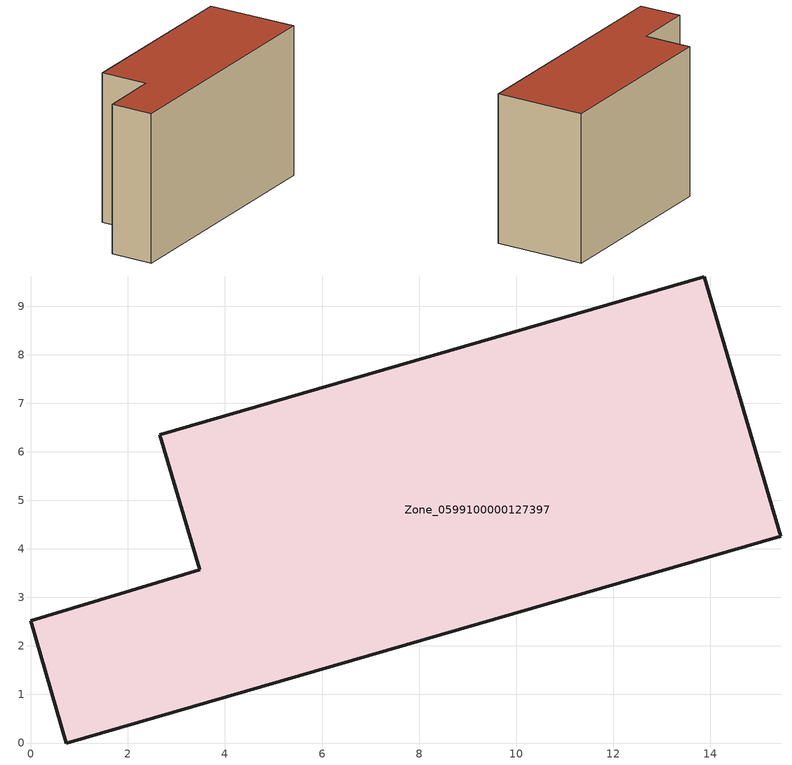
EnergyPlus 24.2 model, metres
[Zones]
Zone_0599100000127397
 floor ground (C_G): 15.45,4.26 0.73,0 0,2.52 3.48,3.57 2.65,6.35 13.87,9.6 z0
 wall outside (C_F): 0.73,0 15.45,4.26 13.87,9.6 2.65,6.35 3.48,3.57 0,2.52 0.73,0 z0:9.27
 roof outside (C_R): 0,2.52 0.73,0 15.45,4.26 13.87,9.6 2.65,6.35 3.48,3.57 z9.27
[BUILDING]
Pand.0599100000127397: North Axis=0; Terrain=City; Loads Convergence Tolerance Value=0.04; Temperature Convergence Tolerance Value=0.4; Solar Distribution=FullExterior; Maximum Number of Warmup Days=25; Minimum Number of Warmup Days=1
[Site:Location]
Rotterdam.The.Hague.AP_ZH_NLD Design_Conditions: Latitude=51.96; Longitude=4.45; Time Zone=1; Elevation=-4.5
[SITE:GROUNDTEMPERATURE:BUILDINGSURFACE]
18, 18, 18, 18, 18, 18, 18, 18, 18, 18, 18, 18
[MATERIAL] Thermal Absorptance=0.9; Solar Absorptance=0.7; Visible Absorptance=0.7
Name | Roughness | Thickness | Conductivity | Density | Specific Heat
G.TI.1946 | MediumSmooth | 0.15 | 1 | 540 | 1210
F.TI.1946 | Rough | 0.3 | 0.857143 | 1920 | 840
R.TI.1946 | MediumRough | 0.2 | 0.1 | 1500 | 1000
[CONSTRUCTION]
C_G: G.TI.1946
C_F: F.TI.1946
C_R: R.TI.1946
[ZONE]
Zone_0599100000127397: Type=1; Multiplier=1; Ceiling Height=Autocalculate; Volume=Autocalculate; Floor Area=autocalculate; Part of Total Floor Area=Yes
[ZONEINFILTRATION:DESIGNFLOWRATE]
Infil_Zone_0599100000127397: Zone or ZoneList or Space or SpaceList=Zone_0599100000127397; Schedule=AlwaysOn; Design Flow Rate Calculation Method=Flow/Area; Flow Rate per Floor Area=0.003; Constant Term Coefficient=1; Temperature Term Coefficient=0; Velocity Term Coefficient=0; Velocity Squared Term Coefficient=0
[HVACTEMPLATE:ZONE:IDEALLOADSAIRSYSTEM]
Zone_0599100000127397: Maximum Heating Supply Air Temperature=50; Minimum Cooling Supply Air Temperature=13; Maximum Heating Supply Air Humidity Ratio=0.0156; Minimum Cooling Supply Air Humidity Ratio=0.0077; Heating Limit=NoLimit; Cooling Limit=NoLimit; Dehumidification Control Type=ConstantSensibleHeatRatio; Cooling Sensible Heat Ratio=0.7; Dehumidification Setpoint=60; Humidification Control Type=None; Humidification Setpoint=30; Outdoor Air Method=None; Outdoor Air Flow Rate per Person=0.00944; Outdoor Air Flow Rate per Zone Floor Area=0; Outdoor Air Flow Rate per Zone=0; Demand Controlled Ventilation Type=None; Outdoor Air Economizer Type=NoEconomizer; Heat Recovery Type=None; Sensible Heat Recovery Effectiveness=0.7; Latent Heat Recovery Effectiveness=0.65
[ZONECONTROL:THERMOSTAT]
ThermostatControl_Zone_0599100000127397: Zone or ZoneList=Zone_0599100000127397; Control Type Schedule=DualSetpointControlType; Control 1=Thermostat_Zone_0599100000127397; Temperature Difference Between Cutout And Setpoint=0
[THERMOSTATSETPOINT:DUALSETPOINT]
Thermostat_Zone_0599100000127397: Heating Setpoint Temperature Schedule=HeatingSetpoint_Zone_0599100000127397; Cooling Setpoint Temperature Schedule=CoolingSetpoint_Zone_0599100000127397
[SCHEDULE:COMPACT]
HeatingSetpoint_Zone_0599100000127397: Through: 12/31, For: AllDays, Until: 24:00, 21
CoolingSetpoint_Zone_0599100000127397: Through: 12/31, For: AllDays, Until: 24:00, 24
DualSetpointControlType: Through: 12/31, For: AllDays, Until: 24:00, 4
AlwaysOn: Through: 12/31, For: AllDays, Until: 24:00, 1
